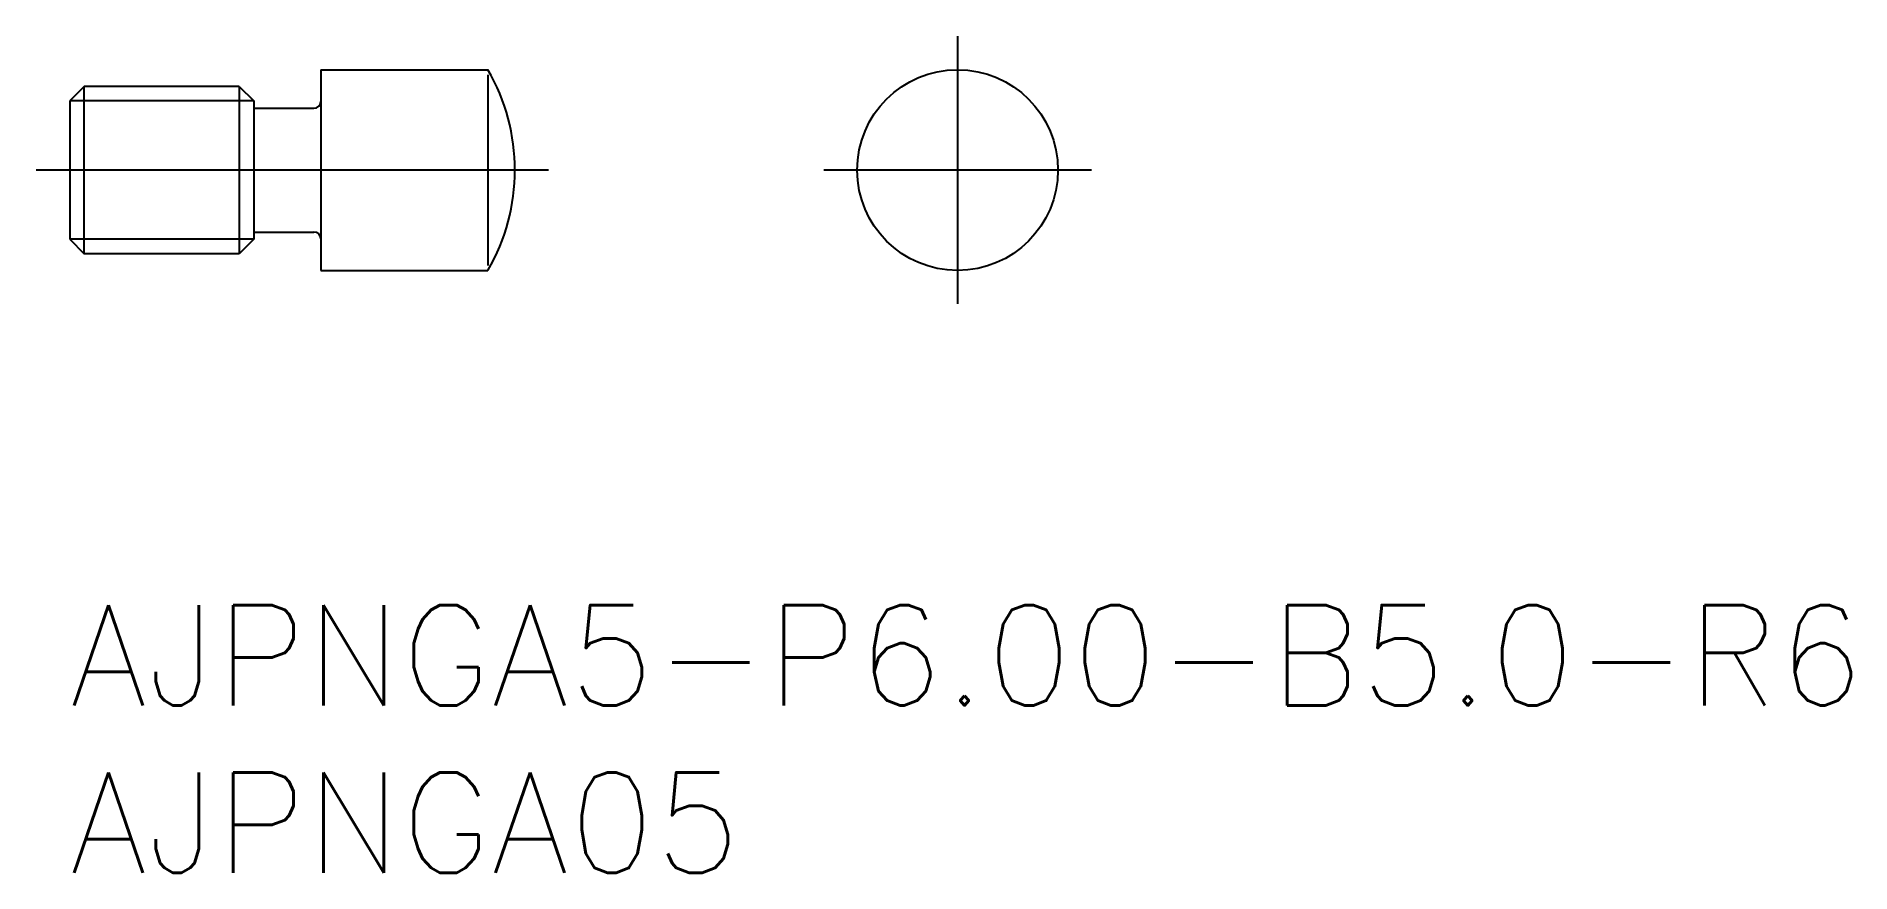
# Model space of a CAD drawing. Extents: x -1 to 53.2, y -8.5 to 16.5.
import ezdxf

# ---------------------------------------------------------------- set-up
doc = ezdxf.new("R2010")
doc.units = 0
doc.header["$LTSCALE"] = 0.5
doc.linetypes.add('CENTER', pattern=[50.8, 31.75, -6.35, 6.35, -6.35])
for name, color, linetype in [('MSM_CENTER', 1, 'CENTER'), ('MSM_CONTINUOUS', 7, 'CONTINUOUS'), ('MSM_NARROW', 5, 'CONTINUOUS'), ('MSM_PART_NUMBER', 7, 'CONTINUOUS')]:
    doc.layers.add(name, color=color, linetype=linetype)
doc.styles.get("Standard").update_dxf_attribs({"font": 'txt.shx', "height": 1, "bigfont": 'bigfont.shx'})

# ---------------------------------------------------------------- blocks, each defined once
blk = doc.blocks.new('*U13')
at = {"layer": 'MSM_PART_NUMBER'}
blk.add_text('AJPNGA5-P6.00-B5.0-R6', height=3, dxfattribs=at).set_placement((0, -3.5))
blk = doc.blocks.new('*U14')
at = {"layer": 'MSM_PART_NUMBER'}
blk.add_text('AJPNGA05', height=3, dxfattribs=at).set_placement((0, -8.5))

msp = doc.modelspace()

# ---------------------------------------------------------------- linework, layer by layer
at = {"layer": 'MSM_CENTER'}
for p, q in [((26.534, 16.5), (26.534, 8.5)), ((14.304, 12.5), (-1, 12.5)), ((30.534, 12.5), (22.534, 12.5))]:
    msp.add_line(p, q, dxfattribs=at)
at = {"layer": 'MSM_CONTINUOUS'}
for p, q in [((7.5, 15.5), (12.5, 15.5)), ((7.5, 15.5), (7.5, 9.5)), ((0.433, 15), (0, 14.567)), ((5.067, 15), (0.433, 15)), ((0.433, 10), (0.433, 15)), ((5.067, 15), (5.5, 14.567)), ((5.067, 15), (5.067, 10)), ((0, 14.567), (0, 10.433)), ((5.5, 14.567), (5.5, 10.433)), ((5.5, 14.35), (7.3, 14.35)), ((0, 10.433), (0.433, 10)), ((5.5, 10.433), (5.067, 10)), ((5.5, 10.65), (7.3, 10.65)), ((5.067, 10), (0.433, 10)), ((7.5, 9.5), (12.5, 9.5))]:
    msp.add_line(p, q, dxfattribs=at)
msp.add_circle((26.534, 12.5), 3, dxfattribs=at)
for centre, radius, start, end in [((7.304, 12.5), 6, 330, 30), ((7.3, 14.55), 0.2, 270, 360), ((7.3, 10.45), 0.2, 0, 90)]:
    msp.add_arc(centre, radius, start, end, dxfattribs=at)
at = {"layer": 'MSM_NARROW'}
for p, q in [((12.5, 15.35), (12.5, 9.65)), ((5.5, 14.567), (0, 14.567)), ((5.5, 10.433), (0, 10.433))]:
    msp.add_line(p, q, dxfattribs=at)

# ---------------------------------------------------------------- block references
at = {"layer": 'MSM_CONTINUOUS'}
for name in ['*U13', '*U14']:
    msp.add_blockref(name, (0, 0), dxfattribs=at)

doc.saveas('drawing.dxf')
